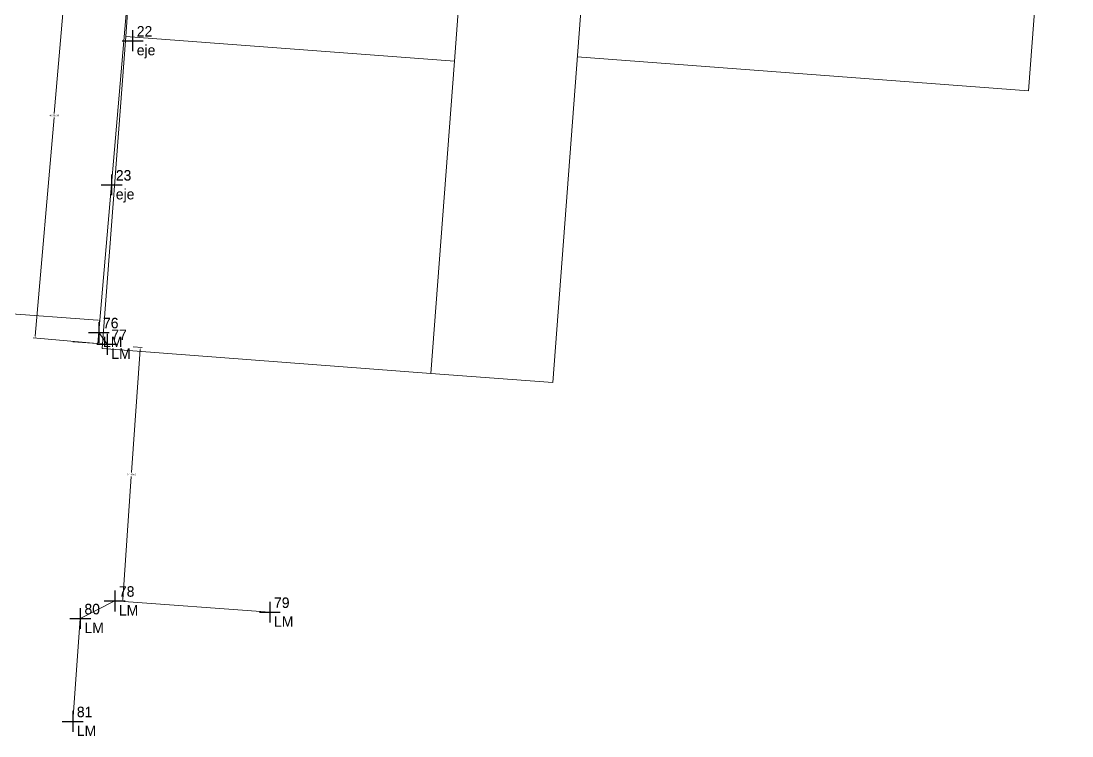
# Model space of a CAD drawing. Header units: metres. Extents: x 929 to 1239, y 917 to 1081.
# Drawn here: x 1004.7 to 1105.5, y 917.3 to 985.8 of the extents above; entities that cross this region are included whole.
import ezdxf

# ---------------------------------------------------------------- set-up
doc = ezdxf.new("R2010")
doc.units = ezdxf.units.M
doc.layers.get('0').update_dxf_attribs({"linetype": 'CONTINUOUS'})
doc.layers.get('Defpoints').update_dxf_attribs({"linetype": 'CONTINUOUS'})
for name, color, linetype in [('eje', 7, 'CONTINUOUS'), ('Linea', 3, 'CONTINUOUS'), ('LM', 7, 'CONTINUOUS'), ('Parcelas', 2, 'CONTINUOUS'), ('Point_Codes', 7, 'CONTINUOUS'), ('Point_Names', 7, 'CONTINUOUS')]:
    doc.layers.add(name, color=color, linetype=linetype)
doc.styles.add('MONOTEXT', font='txt')
doc.dimstyles.get("Standard").update_dxf_attribs({"dimtxt": 0.18, "dimasz": 0.18, "dimexe": 0.18, "dimexo": 0.0625, "dimgap": 0.09, "dimtad": 0, "dimtih": 1, "dimtoh": 1, "dimdec": 4, "dimzin": 0, "dimdsep": 46, "dimtxsty": 'Standard', "dimcen": 0.09, "dimadec": 0, "dimazin": 0, "dimtfac": 1, "dimtdec": 4, "dimtofl": 0, "dimtmove": 0, "dimatfit": 3, "dimfxl": 1, "dimtolj": 1, "dimtzin": 0, "dimarcsym": 0})

# ---------------------------------------------------------------- blocks, each defined once
blk = doc.blocks.new('CROSS', base_point=(100, 100))
at = {"color": 0}
for p, q in [((100, 200), (100, 0)), ((0, 100), (200, 100))]:
    blk.add_line(p, q, dxfattribs=at)
at = {"flags": 1}
for tag in ['NAME', 'FEATURE_CODE']:
    blk.add_attdef(tag, (0, 0), '', height=1, dxfattribs=at)
blk = doc.blocks.new('A$C94be1c88')
at = {"layer": 'Parcelas', "lineweight": 0}
for p, q in [((0, 86.6), (0, 43.3)), ((43.3, 86.6), (0, 86.6)), ((43.3, 43.3), (43.3, 86.6)), ((43.3, 86.6), (64.95, 86.6)), ((64.95, 86.6), (64.95, 72.27)), ((64.95, 86.6), (86.68, 86.6)), ((86.68, 86.6), (86.68, 72.27)), ((86.68, 72.27), (64.95, 72.27)), ((64.95, 72.27), (64.95, 57.94)), ((86.68, 72.27), (86.68, 43.3)), ((64.95, 57.94), (86.68, 57.94)), ((64.95, 43.3), (64.95, 57.94)), ((0, 55.3), (25, 55.3)), ((25, 43.3), (25, 55.3)), ((0, 43.3), (43.3, 43.3)), ((0, 43.3), (0, 30)), ((31.6, 30), (31.6, 43.3)), ((43.3, 43.3), (43.3, 0)), ((43.3, 43.3), (64.95, 43.3)), ((64.95, 43.3), (86.68, 43.3)), ((86.68, 43.3), (86.68, 31.3)), ((86.68, 31.3), (43.3, 31.3)), ((0, 30), (31.6, 30)), ((0, 30), (0, 0)), ((31.6, 30), (31.6, 0)), ((31.6, 0), (0, 0)), ((31.6, 0), (43.3, 0))]:
    blk.add_line(p, q, dxfattribs=at)
blk = doc.blocks.new('*D12')
at = {"layer": 'Defpoints', "color": 0, "lineweight": 0, "transparency": 16777216}
for p in [(1009.75, 998.1), (1015.77, 997.58), (1012.1, 954.88)]:
    blk.add_point(p, dxfattribs=at)
at = {"layer": 'Linea', "color": 0, "lineweight": 0, "transparency": 16777216}
for p, q in [((1009.74, 997.92), (1007.93, 976.93)), ((1015.71, 997.59), (1009.57, 998.12)), ((1006.1, 955.58), (1007.9, 976.57)), ((1012.04, 954.89), (1005.9, 955.42))]:
    blk.add_line(p, q, dxfattribs=at)
for points in [[(1009.71, 997.92), (1009.77, 997.92), (1009.75, 998.1)], [(1006.07, 955.58), (1006.13, 955.58), (1006.08, 955.4)]]:
    blk.add_solid(points, dxfattribs=at)
at = {"layer": 'Linea', "color": 0, "lineweight": 0, "transparency": 16777216, "insert": (1007.92, 976.75), "char_height": 0.18, "attachment_point": 5, "style": 'MONOTEXT'}
blk.add_mtext('\\A1;42.8564', dxfattribs=at)
blk = doc.blocks.new('*D15')
at = {"layer": 'Defpoints', "color": 0, "lineweight": 0, "transparency": 16777216}
for p in [(987.7, 958.93), (987.61, 957.75), (1012.19, 955.94)]:
    blk.add_point(p, dxfattribs=at)
at = {"layer": 'Linea', "color": 0, "lineweight": 0, "transparency": 16777216}
for p, q in [((987.62, 957.81), (987.71, 959.11)), ((987.88, 958.92), (999.36, 958.07)), ((1012.1, 957.14), (1000.62, 957.98)), ((1012.2, 956.01), (1012.29, 957.3))]:
    blk.add_line(p, q, dxfattribs=at)
for points in [[(987.88, 958.95), (987.87, 958.89), (987.7, 958.93)], [(1012.1, 957.17), (1012.1, 957.11), (1012.28, 957.12)]]:
    blk.add_solid(points, dxfattribs=at)
at = {"layer": 'Linea', "color": 0, "lineweight": 0, "transparency": 16777216, "insert": (999.99, 958.03), "char_height": 0.18, "attachment_point": 5, "style": 'MONOTEXT'}
blk.add_mtext('\\A1;24.6472', dxfattribs=at)
blk = doc.blocks.new('*D16')
at = {"layer": 'Defpoints', "color": 0, "lineweight": 0, "transparency": 16777216}
for p in [(1015.41, 954.56), (1016.17, 954.51), (1013.72, 930.21)]:
    blk.add_point(p, dxfattribs=at)
at = {"layer": 'Linea', "color": 0, "lineweight": 0, "transparency": 16777216}
for p, q in [((1016.16, 954.33), (1015.34, 942.51)), ((1015.48, 954.56), (1016.35, 954.5)), ((1014.49, 930.34), (1015.31, 942.15)), ((1013.78, 930.21), (1014.66, 930.15))]:
    blk.add_line(p, q, dxfattribs=at)
for points in [[(1016.13, 954.33), (1016.19, 954.33), (1016.17, 954.51)], [(1014.46, 930.34), (1014.52, 930.34), (1014.48, 930.16)]]:
    blk.add_solid(points, dxfattribs=at)
at = {"layer": 'Linea', "color": 0, "lineweight": 0, "transparency": 16777216, "insert": (1015.33, 942.33), "char_height": 0.18, "attachment_point": 5, "style": 'MONOTEXT'}
blk.add_mtext('\\A1;24.4059', dxfattribs=at)

msp = doc.modelspace()

# ---------------------------------------------------------------- linework, layer by layer
at = {"layer": 'Linea', "lineweight": 0}
for p, q in [((1012.10029, 954.88346), (1015.77096, 997.58237)), ((1012.99363, 954.81633), (1012.19144, 955.94386)), ((1012.99363, 954.81633), (1009.6897, 955.06461)), ((1013.72113, 930.21314), (1010.41754, 928.52504)), ((1028.58499, 929.13671), (1013.72113, 930.21314)), ((1010.41754, 928.52504), (1009.69102, 918.66734))]:
    msp.add_line(p, q, dxfattribs=at)

# ---------------------------------------------------------------- block references
at = {"layer": 'eje'}
ref = msp.add_blockref('CROSS', (1015.4318, 983.91648), dxfattribs=dict(at, xscale=0.01, yscale=0.01, zscale=0.01))
ref.add_attrib('NAME', '22', (1015.8318, 984.31648), dxfattribs={"layer": '0', "height": 1})
ref.add_attrib('FEATURE_CODE', 'eje', (1015.8318, 982.51648), dxfattribs={"layer": '0', "height": 1})
ref = msp.add_blockref('CROSS', (1013.42501, 970.10391), dxfattribs=dict(at, xscale=0.01, yscale=0.01, zscale=0.01))
ref.add_attrib('NAME', '23', (1013.82501, 970.50391), dxfattribs={"layer": '0', "height": 1})
ref.add_attrib('FEATURE_CODE', 'eje', (1013.82501, 968.70391), dxfattribs={"layer": '0', "height": 1})
at = {"layer": 'LM'}
ref = msp.add_blockref('CROSS', (1012.19144, 955.94386), dxfattribs=dict(at, xscale=0.01, yscale=0.01, zscale=0.01))
ref.add_attrib('NAME', '76', (1012.59144, 956.34386), dxfattribs={"layer": '0', "height": 1})
ref.add_attrib('FEATURE_CODE', 'LM', (1012.59144, 954.54386), dxfattribs={"layer": '0', "height": 1})
ref = msp.add_blockref('CROSS', (1012.99363, 954.81633), dxfattribs=dict(at, xscale=0.01, yscale=0.01, zscale=0.01))
ref.add_attrib('NAME', '77', (1013.39363, 955.21633), dxfattribs={"layer": '0', "height": 1})
ref.add_attrib('FEATURE_CODE', 'LM', (1013.39363, 953.41633), dxfattribs={"layer": '0', "height": 1})
ref = msp.add_blockref('CROSS', (1013.72113, 930.21314), dxfattribs=dict(at, xscale=0.01, yscale=0.01, zscale=0.01))
ref.add_attrib('NAME', '78', (1014.12113, 930.61314), dxfattribs={"layer": '0', "height": 1})
ref.add_attrib('FEATURE_CODE', 'LM', (1014.12113, 928.81314), dxfattribs={"layer": '0', "height": 1})
ref = msp.add_blockref('CROSS', (1010.41754, 928.52504), dxfattribs=dict(at, xscale=0.01, yscale=0.01, zscale=0.01))
ref.add_attrib('NAME', '80', (1010.81754, 928.92504), dxfattribs={"layer": '0', "height": 1})
ref.add_attrib('FEATURE_CODE', 'LM', (1010.81754, 927.12504), dxfattribs={"layer": '0', "height": 1})
ref = msp.add_blockref('CROSS', (1028.58499, 929.13671), dxfattribs=dict(at, xscale=0.01, yscale=0.01, zscale=0.01))
ref.add_attrib('NAME', '79', (1028.98499, 929.53671), dxfattribs={"layer": '0', "height": 1})
ref.add_attrib('FEATURE_CODE', 'LM', (1028.98499, 927.73671), dxfattribs={"layer": '0', "height": 1})
ref = msp.add_blockref('CROSS', (1009.69102, 918.66734), dxfattribs=dict(at, xscale=0.01, yscale=0.01, zscale=0.01))
ref.add_attrib('NAME', '81', (1010.09102, 919.06734), dxfattribs={"layer": '0', "height": 1})
ref.add_attrib('FEATURE_CODE', 'LM', (1010.09102, 917.26734), dxfattribs={"layer": '0', "height": 1})
at = {"layer": 'Parcelas', "lineweight": 0, "rotation": 355.6916769288867}
msp.add_blockref('A$C94be1c88', (1012.51811, 954.40472), dxfattribs=at)

# ---------------------------------------------------------------- texts
at = {"layer": 'Point_Codes', "char_height": 1, "attachment_point": 1, "style": 'MONOTEXT'}
for s, insert, width in [('eje', (1015.8318, 983.51648), 3), ('eje', (1013.82501, 969.70391), 3), ('LM', (1012.59144, 955.54386), 2), ('LM', (1013.39363, 954.41633), 2), ('LM', (1014.12113, 929.81314), 2), ('LM', (1028.98499, 928.73671), 2), ('LM', (1010.81754, 928.12504), 2), ('LM', (1010.09102, 918.26734), 2)]:
    msp.add_mtext(s, dxfattribs=dict(at, insert=insert, width=width))
at = {"layer": 'Point_Names', "char_height": 1, "width": 2, "attachment_point": 7, "style": 'MONOTEXT'}
for s, insert in [('22', (1015.8318, 984.31648)), ('23', (1013.82501, 970.50391)), ('76', (1012.59144, 956.34386)), ('77', (1013.39363, 955.21633)), ('78', (1014.12113, 930.61314)), ('80', (1010.81754, 928.92504)), ('79', (1028.98499, 929.53671)), ('81', (1010.09102, 919.06734))]:
    msp.add_mtext(s, dxfattribs=dict(at, insert=insert))

# ---------------------------------------------------------------- dimensions: what is measured, and where the dimension line sits
at = {"layer": 'Linea', "lineweight": 0}
for p1, p2, distance, picture, middle in [((1012.10029, 954.88346), (1015.77096, 997.58237), 6.04236, '*D12', (1007.91547, 976.75045)), ((1012.19144, 955.94386), (987.61053, 957.75038), -1.18157, '*D15', (999.98759, 958.02551)), ((1013.72113, 930.21314), (1015.41309, 954.56029), -0.76155, '*D16', (1015.32683, 942.33392))]:
    dim = msp.add_aligned_dim(p1=p1, p2=p2, distance=distance, dimstyle='Standard', override={"dimdsep": 0, "dimtxsty": 'MONOTEXT', "dimaunit": 1, "dimlwd": 0, "dimlwe": 0}, dxfattribs=at)
    dim.commit()
    dim.dimension.update_dxf_attribs({"geometry": picture, "text_midpoint": middle})

doc.saveas('drawing.dxf')
